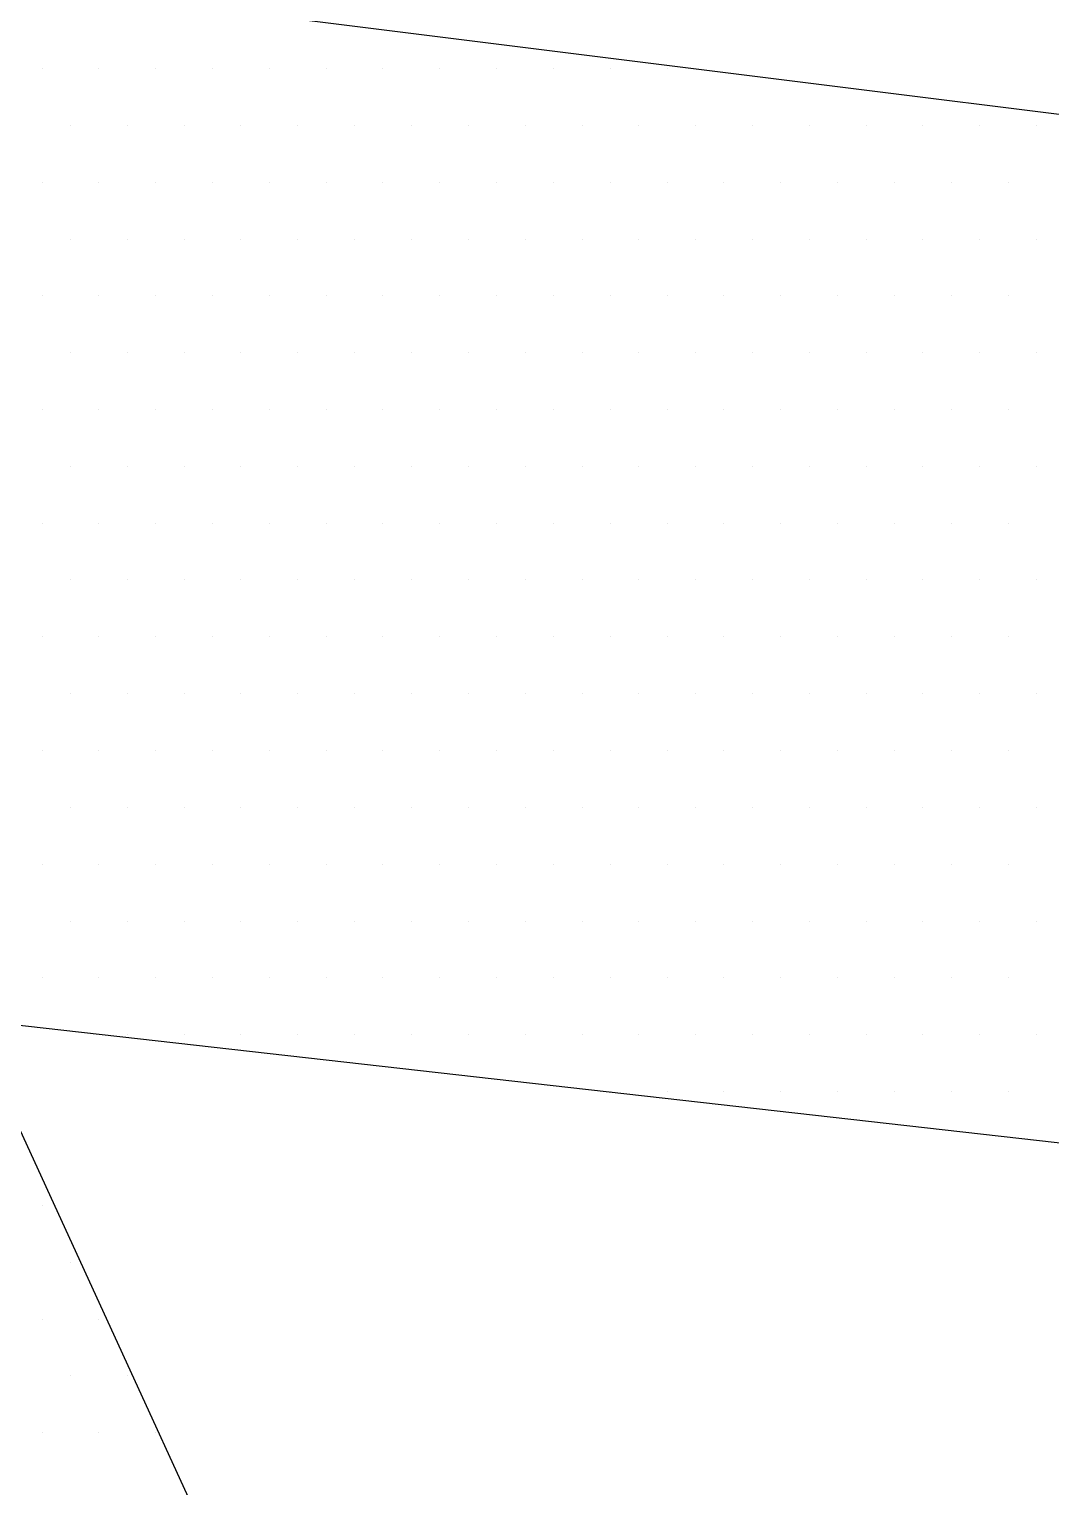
# Paper-space layout 'Layout1' of a CAD drawing. Extents: x -43 to 2298, y -18 to 768.
# Drawn here: x 1869.791 to 1870.781, y 30.904 to 32.315 of the extents above; entities that cross this region are included whole.
import ezdxf

# ---------------------------------------------------------------- set-up
doc = ezdxf.new("R2010")
doc.units = 0
doc.header["$LTSCALE"] = 2
doc.linetypes.add('CACHEX2', pattern=[0.75, 0.5, -0.25])
doc.layers.add('CARTOUCHE', color=7, linetype='Continuous')
doc.layers.add('LOGO', color=7, linetype='Continuous')

# ---------------------------------------------------------------- blocks, each defined once
blk = doc.blocks.new('A$C715108E3')
at = {"layer": 'LOGO', "color": 131}
for p, q in [((3.511, -12.4139), (3.511, -12.4139)), ((3.6028, -12.4139), (3.6028, -12.4139)), ((3.6943, -12.4139), (3.6943, -12.4139)), ((3.7861, -12.4139), (3.7861, -12.4139)), ((3.878, -12.4139), (3.878, -12.4139)), ((3.9694, -12.4139), (3.9694, -12.4139)), ((4.0612, -12.4139), (4.0612, -12.4139)), ((4.1531, -12.4139), (4.1531, -12.4139)), ((4.2445, -12.4139), (4.2445, -12.4139)), ((4.3364, -12.4139), (4.3364, -12.4139)), ((4.4282, -12.4139), (4.4282, -12.4139)), ((4.5202, -12.4139), (4.5202, -12.4139)), ((3.5564, -12.5053), (3.5564, -12.5053)), ((3.6486, -12.5053), (3.6486, -12.5053)), ((3.7404, -12.5053), (3.7404, -12.5053)), ((3.8317, -12.5053), (3.8317, -12.5053)), ((3.9237, -12.5053), (3.9237, -12.5053)), ((4.0155, -12.5053), (4.0155, -12.5053)), ((4.107, -12.5053), (4.107, -12.5053)), ((4.1988, -12.5053), (4.1988, -12.5053)), ((4.2906, -12.5053), (4.2906, -12.5053)), ((4.3827, -12.5053), (4.3827, -12.5053)), ((4.4739, -12.5053), (4.4739, -12.5053)), ((4.5659, -12.5053), (4.5659, -12.5053)), ((4.658, -12.5053), (4.658, -12.5053)), ((4.7492, -12.5053), (4.7492, -12.5053)), ((4.8413, -12.5053), (4.8413, -12.5053)), ((4.9329, -12.5053), (4.9329, -12.5053)), ((5.0242, -12.5053), (5.0242, -12.5053)), ((5.1164, -12.5053), (5.1164, -12.5053)), ((3.511, -12.5977), (3.511, -12.5977)), ((3.6028, -12.5977), (3.6028, -12.5977)), ((3.6943, -12.5977), (3.6943, -12.5977)), ((3.7861, -12.5977), (3.7861, -12.5977)), ((3.878, -12.5977), (3.878, -12.5977)), ((3.9694, -12.5977), (3.9694, -12.5977)), ((4.0612, -12.5977), (4.0612, -12.5977)), ((4.1531, -12.5977), (4.1531, -12.5977)), ((4.2445, -12.5977), (4.2445, -12.5977)), ((4.3364, -12.5977), (4.3364, -12.5977)), ((4.4282, -12.5977), (4.4282, -12.5977)), ((4.5202, -12.5977), (4.5202, -12.5977)), ((4.6115, -12.5977), (4.6115, -12.5977)), ((4.7035, -12.5977), (4.7035, -12.5977)), ((4.7952, -12.5977), (4.7952, -12.5977)), ((4.8868, -12.5977), (4.8868, -12.5977)), ((4.9788, -12.5977), (4.9788, -12.5977)), ((5.0705, -12.5977), (5.0705, -12.5977)), ((3.5564, -12.6892), (3.5564, -12.6892)), ((3.6486, -12.6892), (3.6486, -12.6892)), ((3.7404, -12.6892), (3.7404, -12.6892)), ((3.8317, -12.6892), (3.8317, -12.6892)), ((3.9237, -12.6892), (3.9237, -12.6892)), ((4.0155, -12.6892), (4.0155, -12.6892)), ((4.107, -12.6892), (4.107, -12.6892)), ((4.1988, -12.6892), (4.1988, -12.6892)), ((4.2906, -12.6892), (4.2906, -12.6892)), ((4.3827, -12.6892), (4.3827, -12.6892)), ((4.4739, -12.6892), (4.4739, -12.6892)), ((4.5659, -12.6892), (4.5659, -12.6892)), ((4.658, -12.6892), (4.658, -12.6892)), ((4.7492, -12.6892), (4.7492, -12.6892)), ((4.8413, -12.6892), (4.8413, -12.6892)), ((4.9329, -12.6892), (4.9329, -12.6892)), ((5.0242, -12.6892), (5.0242, -12.6892)), ((5.1164, -12.6892), (5.1164, -12.6892)), ((3.511, -12.7805), (3.511, -12.7805)), ((3.6028, -12.7805), (3.6028, -12.7805)), ((3.6943, -12.7805), (3.6943, -12.7805)), ((3.7861, -12.7805), (3.7861, -12.7805)), ((3.878, -12.7805), (3.878, -12.7805)), ((3.9694, -12.7805), (3.9694, -12.7805)), ((4.0612, -12.7805), (4.0612, -12.7805)), ((4.1531, -12.7805), (4.1531, -12.7805)), ((4.2445, -12.7805), (4.2445, -12.7805)), ((4.3364, -12.7805), (4.3364, -12.7805)), ((4.4282, -12.7805), (4.4282, -12.7805)), ((4.5202, -12.7805), (4.5202, -12.7805)), ((4.6115, -12.7805), (4.6115, -12.7805)), ((4.7035, -12.7805), (4.7035, -12.7805)), ((4.7952, -12.7805), (4.7952, -12.7805)), ((4.8868, -12.7805), (4.8868, -12.7805)), ((4.9788, -12.7805), (4.9788, -12.7805)), ((5.0705, -12.7805), (5.0705, -12.7805)), ((3.5564, -12.8729), (3.5564, -12.8729)), ((3.6486, -12.8729), (3.6486, -12.8729)), ((3.7404, -12.8729), (3.7404, -12.8729)), ((3.8317, -12.8729), (3.8317, -12.8729)), ((3.9237, -12.8729), (3.9237, -12.8729)), ((4.0155, -12.8729), (4.0155, -12.8729)), ((4.107, -12.8729), (4.107, -12.8729)), ((4.1988, -12.8729), (4.1988, -12.8729)), ((4.2906, -12.8729), (4.2906, -12.8729)), ((4.3827, -12.8729), (4.3827, -12.8729)), ((4.4739, -12.8729), (4.4739, -12.8729)), ((4.5659, -12.8729), (4.5659, -12.8729)), ((4.658, -12.8729), (4.658, -12.8729)), ((4.7492, -12.8729), (4.7492, -12.8729)), ((4.8413, -12.8729), (4.8413, -12.8729)), ((4.9329, -12.8729), (4.9329, -12.8729)), ((5.0242, -12.8729), (5.0242, -12.8729)), ((5.1164, -12.8729), (5.1164, -12.8729)), ((3.511, -12.9641), (3.511, -12.9641)), ((3.6028, -12.9641), (3.6028, -12.9641)), ((3.6943, -12.9641), (3.6943, -12.9641)), ((3.7861, -12.9641), (3.7861, -12.9641)), ((3.878, -12.9641), (3.878, -12.9641)), ((3.9694, -12.9641), (3.9694, -12.9641)), ((4.0612, -12.9641), (4.0612, -12.9641)), ((4.1531, -12.9641), (4.1531, -12.9641)), ((4.2445, -12.9641), (4.2445, -12.9641)), ((4.3364, -12.9641), (4.3364, -12.9641)), ((4.4282, -12.9641), (4.4282, -12.9641)), ((4.5202, -12.9641), (4.5202, -12.9641)), ((4.6115, -12.9641), (4.6115, -12.9641)), ((4.7035, -12.9641), (4.7035, -12.9641)), ((4.7952, -12.9641), (4.7952, -12.9641)), ((4.8868, -12.9641), (4.8868, -12.9641)), ((4.9788, -12.9641), (4.9788, -12.9641)), ((5.0705, -12.9641), (5.0705, -12.9641)), ((3.5564, -13.0556), (3.5564, -13.0556)), ((3.6486, -13.0556), (3.6486, -13.0556)), ((3.7404, -13.0556), (3.7404, -13.0556)), ((3.8317, -13.0556), (3.8317, -13.0556)), ((3.9237, -13.0556), (3.9237, -13.0556)), ((4.0155, -13.0556), (4.0155, -13.0556)), ((4.107, -13.0556), (4.107, -13.0556)), ((4.1988, -13.0556), (4.1988, -13.0556)), ((4.2906, -13.0556), (4.2906, -13.0556)), ((4.3827, -13.0556), (4.3827, -13.0556)), ((4.4739, -13.0556), (4.4739, -13.0556)), ((4.5659, -13.0556), (4.5659, -13.0556)), ((4.658, -13.0556), (4.658, -13.0556)), ((4.7492, -13.0556), (4.7492, -13.0556)), ((4.8413, -13.0556), (4.8413, -13.0556)), ((4.9329, -13.0556), (4.9329, -13.0556)), ((5.0242, -13.0556), (5.0242, -13.0556)), ((5.1164, -13.0556), (5.1164, -13.0556)), ((3.511, -13.148), (3.511, -13.148)), ((3.6028, -13.148), (3.6028, -13.148)), ((3.6943, -13.148), (3.6943, -13.148)), ((3.7861, -13.148), (3.7861, -13.148)), ((3.878, -13.148), (3.878, -13.148)), ((3.9694, -13.148), (3.9694, -13.148)), ((4.0612, -13.148), (4.0612, -13.148)), ((4.1531, -13.148), (4.1531, -13.148)), ((4.2445, -13.148), (4.2445, -13.148)), ((4.3364, -13.148), (4.3364, -13.148)), ((4.4282, -13.148), (4.4282, -13.148)), ((4.5202, -13.148), (4.5202, -13.148)), ((4.6115, -13.148), (4.6115, -13.148)), ((4.7035, -13.148), (4.7035, -13.148)), ((4.7952, -13.148), (4.7952, -13.148)), ((4.8868, -13.148), (4.8868, -13.148)), ((4.9788, -13.148), (4.9788, -13.148)), ((5.0705, -13.148), (5.0705, -13.148)), ((3.5564, -13.2392), (3.5564, -13.2392)), ((3.6486, -13.2392), (3.6486, -13.2392)), ((3.7404, -13.2392), (3.7404, -13.2392)), ((3.8317, -13.2392), (3.8317, -13.2392)), ((3.9237, -13.2392), (3.9237, -13.2392)), ((4.0155, -13.2392), (4.0155, -13.2392)), ((4.107, -13.2392), (4.107, -13.2392)), ((4.1988, -13.2392), (4.1988, -13.2392)), ((4.2906, -13.2392), (4.2906, -13.2392)), ((4.3827, -13.2392), (4.3827, -13.2392)), ((4.4739, -13.2392), (4.4739, -13.2392)), ((4.5659, -13.2392), (4.5659, -13.2392)), ((4.658, -13.2392), (4.658, -13.2392)), ((4.7492, -13.2392), (4.7492, -13.2392)), ((4.8413, -13.2392), (4.8413, -13.2392)), ((4.9329, -13.2392), (4.9329, -13.2392)), ((5.0242, -13.2392), (5.0242, -13.2392)), ((5.1164, -13.2392), (5.1164, -13.2392)), ((3.511, -13.3309), (3.511, -13.3309)), ((3.6028, -13.3309), (3.6028, -13.3309)), ((3.6943, -13.3309), (3.6943, -13.3309)), ((3.7861, -13.3309), (3.7861, -13.3309)), ((3.878, -13.3309), (3.878, -13.3309)), ((3.9694, -13.3309), (3.9694, -13.3309)), ((4.0612, -13.3309), (4.0612, -13.3309)), ((4.1531, -13.3309), (4.1531, -13.3309)), ((4.2445, -13.3309), (4.2445, -13.3309)), ((4.3364, -13.3309), (4.3364, -13.3309)), ((4.4282, -13.3309), (4.4282, -13.3309)), ((4.5202, -13.3309), (4.5202, -13.3309)), ((4.6115, -13.3309), (4.6115, -13.3309)), ((4.7035, -13.3309), (4.7035, -13.3309)), ((4.7952, -13.3309), (4.7952, -13.3309)), ((4.8868, -13.3309), (4.8868, -13.3309)), ((4.9788, -13.3309), (4.9788, -13.3309)), ((5.0705, -13.3309), (5.0705, -13.3309)), ((3.5564, -13.4233), (3.5564, -13.4233)), ((3.6486, -13.4233), (3.6486, -13.4233)), ((3.7404, -13.4233), (3.7404, -13.4233)), ((3.8317, -13.4233), (3.8317, -13.4233)), ((3.9237, -13.4233), (3.9237, -13.4233)), ((4.0155, -13.4233), (4.0155, -13.4233)), ((4.107, -13.4233), (4.107, -13.4233)), ((4.1988, -13.4233), (4.1988, -13.4233)), ((4.2906, -13.4233), (4.2906, -13.4233)), ((4.3827, -13.4233), (4.3827, -13.4233)), ((4.4739, -13.4233), (4.4739, -13.4233)), ((4.5659, -13.4233), (4.5659, -13.4233)), ((4.658, -13.4233), (4.658, -13.4233)), ((4.7492, -13.4233), (4.7492, -13.4233)), ((4.8413, -13.4233), (4.8413, -13.4233)), ((4.9329, -13.4233), (4.9329, -13.4233)), ((5.0242, -13.4233), (5.0242, -13.4233)), ((5.1164, -13.4233), (5.1164, -13.4233)), ((3.511, -13.5146), (3.511, -13.5146)), ((3.6028, -13.5146), (3.6028, -13.5146)), ((3.6943, -13.5146), (3.6943, -13.5146)), ((3.7861, -13.5146), (3.7861, -13.5146)), ((3.878, -13.5146), (3.878, -13.5146)), ((3.9694, -13.5146), (3.9694, -13.5146)), ((4.0612, -13.5146), (4.0612, -13.5146)), ((4.1531, -13.5146), (4.1531, -13.5146)), ((4.2445, -13.5146), (4.2445, -13.5146)), ((4.3364, -13.5146), (4.3364, -13.5146)), ((4.4282, -13.5146), (4.4282, -13.5146)), ((4.5202, -13.5146), (4.5202, -13.5146)), ((4.6115, -13.5146), (4.6115, -13.5146)), ((4.7035, -13.5146), (4.7035, -13.5146)), ((4.7952, -13.5146), (4.7952, -13.5146)), ((4.8868, -13.5146), (4.8868, -13.5146)), ((4.9788, -13.5146), (4.9788, -13.5146)), ((5.0705, -13.5146), (5.0705, -13.5146)), ((3.5564, -13.6058), (3.5564, -13.6058)), ((3.6486, -13.6058), (3.6486, -13.6058)), ((3.7404, -13.6058), (3.7404, -13.6058)), ((3.8317, -13.6058), (3.8317, -13.6058)), ((3.9237, -13.6058), (3.9237, -13.6058)), ((4.0155, -13.6058), (4.0155, -13.6058)), ((4.107, -13.6058), (4.107, -13.6058)), ((4.1988, -13.6058), (4.1988, -13.6058)), ((4.2906, -13.6058), (4.2906, -13.6058)), ((4.3827, -13.6058), (4.3827, -13.6058)), ((4.4739, -13.6058), (4.4739, -13.6058)), ((4.5659, -13.6058), (4.5659, -13.6058)), ((4.658, -13.6058), (4.658, -13.6058)), ((4.7492, -13.6058), (4.7492, -13.6058)), ((4.8413, -13.6058), (4.8413, -13.6058)), ((4.9329, -13.6058), (4.9329, -13.6058)), ((5.0242, -13.6058), (5.0242, -13.6058)), ((5.1164, -13.6058), (5.1164, -13.6058)), ((3.511, -13.6984), (3.511, -13.6984)), ((3.6028, -13.6984), (3.6028, -13.6984)), ((3.6943, -13.6984), (3.6943, -13.6984)), ((3.7861, -13.6984), (3.7861, -13.6984)), ((3.878, -13.6984), (3.878, -13.6984)), ((3.9694, -13.6984), (3.9694, -13.6984)), ((4.0612, -13.6984), (4.0612, -13.6984)), ((4.1531, -13.6984), (4.1531, -13.6984)), ((4.2445, -13.6984), (4.2445, -13.6984)), ((4.3364, -13.6984), (4.3364, -13.6984)), ((4.4282, -13.6984), (4.4282, -13.6984)), ((4.5202, -13.6984), (4.5202, -13.6984)), ((4.6115, -13.6984), (4.6115, -13.6984)), ((4.7035, -13.6984), (4.7035, -13.6984)), ((4.7952, -13.6984), (4.7952, -13.6984)), ((4.8868, -13.6984), (4.8868, -13.6984)), ((4.9788, -13.6984), (4.9788, -13.6984)), ((5.0705, -13.6984), (5.0705, -13.6984)), ((3.5564, -13.7897), (3.5564, -13.7897)), ((3.6486, -13.7897), (3.6486, -13.7897)), ((3.7404, -13.7897), (3.7404, -13.7897)), ((3.8317, -13.7897), (3.8317, -13.7897)), ((3.9237, -13.7897), (3.9237, -13.7897)), ((4.0155, -13.7897), (4.0155, -13.7897)), ((4.107, -13.7897), (4.107, -13.7897)), ((4.1988, -13.7897), (4.1988, -13.7897)), ((4.2906, -13.7897), (4.2906, -13.7897)), ((4.3827, -13.7897), (4.3827, -13.7897)), ((4.4739, -13.7897), (4.4739, -13.7897)), ((4.5659, -13.7897), (4.5659, -13.7897)), ((4.658, -13.7897), (4.658, -13.7897)), ((4.7492, -13.7897), (4.7492, -13.7897)), ((4.8413, -13.7897), (4.8413, -13.7897)), ((4.9329, -13.7897), (4.9329, -13.7897)), ((5.0242, -13.7897), (5.0242, -13.7897)), ((5.1164, -13.7897), (5.1164, -13.7897)), ((3.511, -13.8809), (3.511, -13.8809)), ((3.6028, -13.8809), (3.6028, -13.8809)), ((3.6943, -13.8809), (3.6943, -13.8809)), ((3.7861, -13.8809), (3.7861, -13.8809)), ((3.878, -13.8809), (3.878, -13.8809)), ((3.9694, -13.8809), (3.9694, -13.8809)), ((4.0612, -13.8809), (4.0612, -13.8809)), ((4.1531, -13.8809), (4.1531, -13.8809)), ((4.2445, -13.8809), (4.2445, -13.8809)), ((4.3364, -13.8809), (4.3364, -13.8809)), ((4.4282, -13.8809), (4.4282, -13.8809)), ((4.5202, -13.8809), (4.5202, -13.8809)), ((4.6115, -13.8809), (4.6115, -13.8809)), ((4.7035, -13.8809), (4.7035, -13.8809)), ((4.7952, -13.8809), (4.7952, -13.8809)), ((4.8868, -13.8809), (4.8868, -13.8809)), ((4.9788, -13.8809), (4.9788, -13.8809)), ((5.0705, -13.8809), (5.0705, -13.8809)), ((3.6103, -13.9735), (3.6103, -13.9735)), ((3.6486, -13.9735), (3.6486, -13.9735)), ((3.7404, -13.9735), (3.7404, -13.9735)), ((3.8317, -13.9735), (3.8317, -13.9735)), ((3.9237, -13.9735), (3.9237, -13.9735)), ((4.0155, -13.9735), (4.0155, -13.9735)), ((4.107, -13.9735), (4.107, -13.9735)), ((4.1988, -13.9735), (4.1988, -13.9735)), ((4.2906, -13.9735), (4.2906, -13.9735)), ((4.3827, -13.9735), (4.3827, -13.9735)), ((4.4739, -13.9735), (4.4739, -13.9735)), ((4.5659, -13.9735), (4.5659, -13.9735)), ((4.658, -13.9735), (4.658, -13.9735)), ((4.7492, -13.9735), (4.7492, -13.9735)), ((4.8413, -13.9735), (4.8413, -13.9735)), ((4.9329, -13.9735), (4.9329, -13.9735)), ((5.0242, -13.9735), (5.0242, -13.9735)), ((5.1164, -13.9735), (5.1164, -13.9735)), ((4.4224, -14.065), (4.4224, -14.065)), ((4.4282, -14.065), (4.4282, -14.065)), ((4.5202, -14.065), (4.5202, -14.065)), ((4.6115, -14.065), (4.6115, -14.065)), ((4.7035, -14.065), (4.7035, -14.065)), ((4.7952, -14.065), (4.7952, -14.065)), ((4.8868, -14.065), (4.8868, -14.065)), ((4.9788, -14.065), (4.9788, -14.065)), ((5.0705, -14.065), (5.0705, -14.065)), ((3.511, -14.2488), (3.511, -14.2488)), ((3.5564, -14.3401), (3.5564, -14.3401)), ((3.511, -14.4325), (3.511, -14.4325)), ((3.6028, -14.4325), (3.6028, -14.4325)), ((3.5564, -14.5238), (3.5564, -14.5238)), ((3.6486, -14.5238), (3.6486, -14.5238)), ((3.511, -14.6152), (3.511, -14.6152)), ((3.6028, -14.6152), (3.6028, -14.6152)), ((3.6943, -14.6152), (3.6943, -14.6152))]:
    blk.add_line(p, q, dxfattribs=at)
blk.add_lwpolyline([(0.2166, -18.8242), (-0.4061, -17.3082), (1.2857, -17.5115), (0.9202, -16.4826), (-0.461, -13.5406), (1.4536, -13.7453), (4.032, -19.4344), (5.206, -17.903), (3.3935, -13.9486), (6.3293, -14.2803), (6.4311, -12.6478), (3.5725, -12.29), (6.1505, -8.6671), (5.6155, -6.8715), (1.6586, -12.1279), (-1.9407, -12.0256)], dxfattribs=at)
blk = doc.blocks.new('A$C581E6685')
at = {"layer": 'LOGO', "color": 32, "linetype": 'CACHEX2', "ltscale": 1.5}
blk.add_ellipse((-38.0538, 23.8138), major_axis=(-19.0311, -3.534), ratio=0.590567, dxfattribs=at)
at = {"layer": 'LOGO', "color": 32}
blk.add_ellipse((-37.6144, 23.8499), major_axis=(-13.5768, -4.2839), ratio=0.791971, dxfattribs=at)
at = {"layer": 'CARTOUCHE'}
blk.add_blockref('A$C715108E3', (-31.6739, 36.3189), dxfattribs=at)
blk = doc.blocks.new('A$C74495F84')
blk.add_wipeout([(0, 25.6223), (0.1652, 26.7367), (0.7383, 27.8861), (1.6708, 28.7909), (2.8466, 29.3316), (3.5435, 29.4509), (3.5435, 29.4509), (94.9287, 29.4623), (96.0552, 29.2902), (97.2167, 28.6987), (97.7035, 28.2661), (98.0951, 27.7798), (98.6162, 26.658), (98.7362, 26.0362), (98.7516, 25.8527), (98.7585, 3.8387), (98.5719, 2.6574), (98.0189, 1.5743), (97.5848, 1.0765), (97.1232, 0.6959), (95.9338, 0.1366), (95.4142, 0.0321), (95.1105, 0.0048), (3.7555, 0.0009), (2.7133, 0.169), (1.5147, 0.7841), (0.6714, 1.6707), (0.147, 2.7876), (0.0063, 3.6209)]).dxf.layer = 'CARTOUCHE'
at = {"layer": 'CARTOUCHE'}
blk.add_rational_spline([(0, 25.6223), (0, 14.7312), (0, 3.84), (0, 0), (3.84, 0), (49.3793, 0), (94.9185, 0), (98.7585, 0), (98.7585, 3.84), (98.7585, 14.7312), (98.7585, 25.6223), (98.7585, 29.4623), (94.9185, 29.4623), (49.3793, 29.4623), (3.84, 29.4623), (0, 29.4623), (0, 25.6223)], [1, 1, 1, 0.707106781187, 1, 1, 1, 0.707106781187, 1, 1, 1, 0.707106781187, 1, 1, 1, 0.707106781187, 1], degree=2, knots=[0, 0, 0, 1, 1, 2.570796, 2.570796, 3.570796, 3.570796, 5.141593, 5.141593, 6.141593, 6.141593, 7.712389, 7.712389, 8.712389, 8.712389, 10.283185, 10.283185, 10.283185], dxfattribs=at)
at = {"layer": 'CARTOUCHE', "xscale": 0.6, "yscale": 0.6, "zscale": 0.6}
blk.add_blockref('A$C581E6685', (37.2707, 1.3806), dxfattribs=at)

psp = doc.layouts.get("Layout1")

# ---------------------------------------------------------------- block references
at = {"layer": 'CARTOUCHE'}
psp.add_blockref('A$C74495F84', (1849.4306, 16.5533), dxfattribs=at)

doc.saveas('drawing.dxf')
